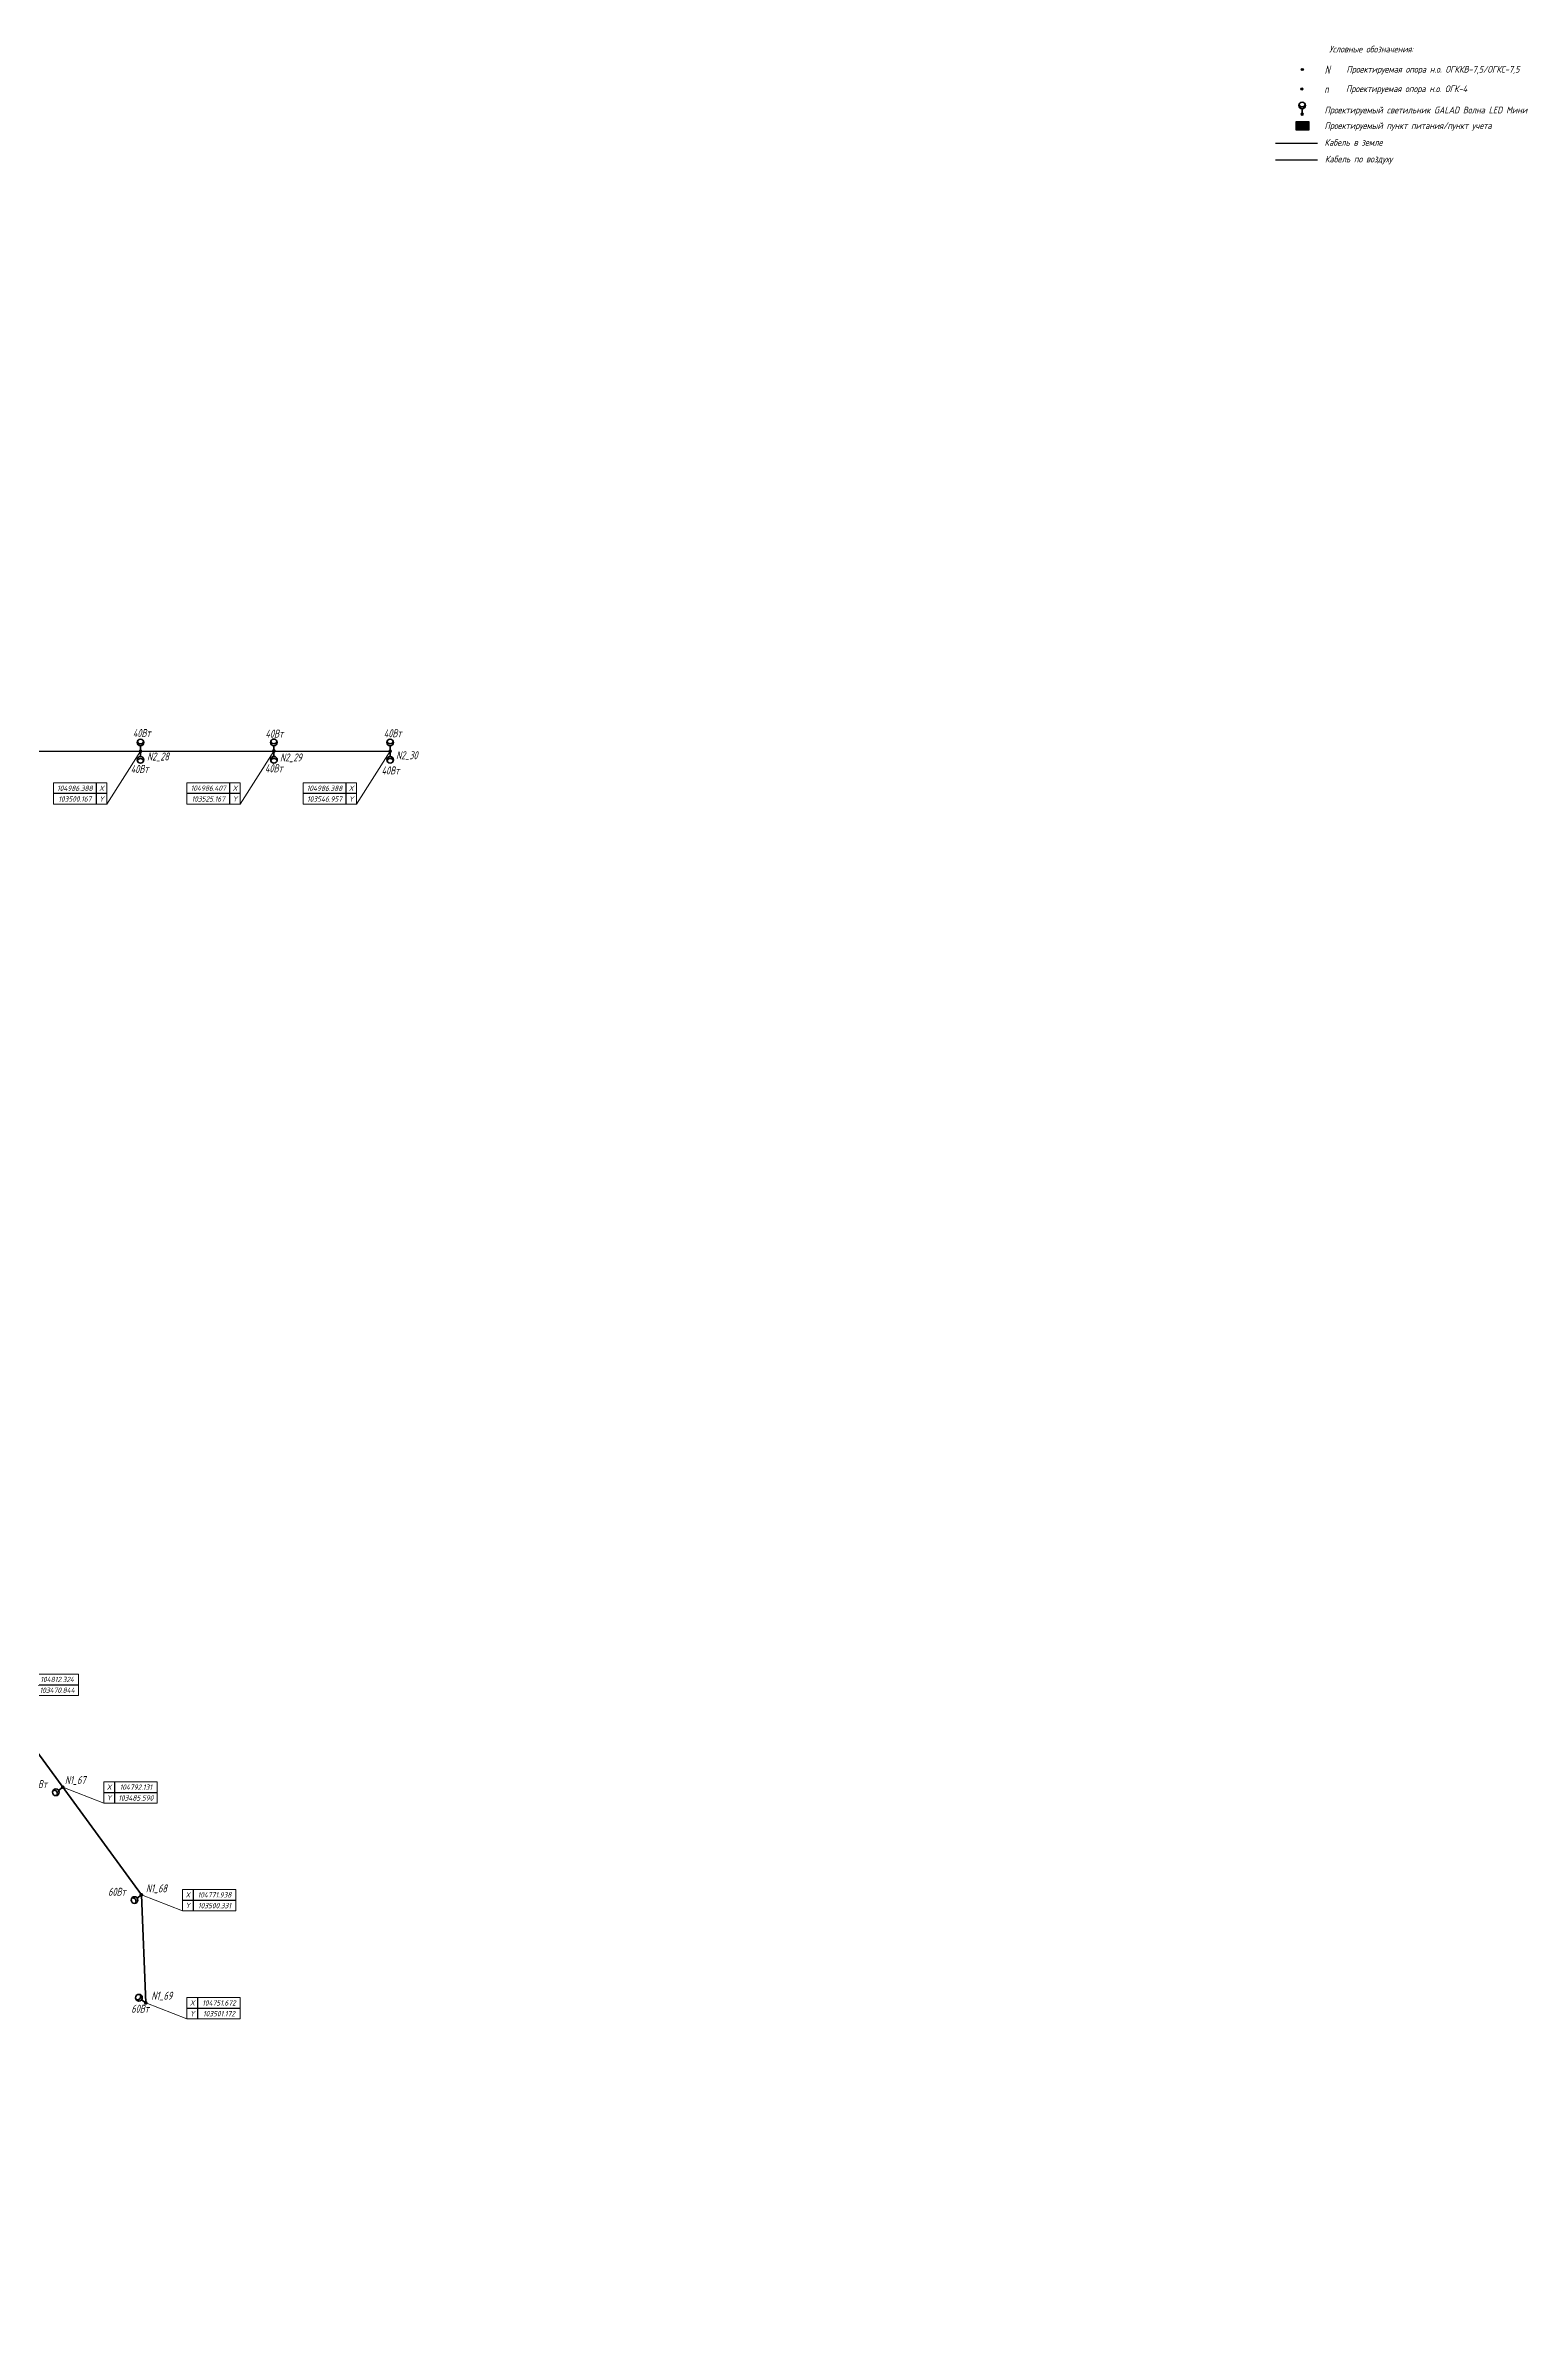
# Model space of a CAD drawing. Header units: millimetres. Extents: x -5263 to 103757798, y 0 to 105184226.
# Drawn here: x 103482416 to 103757798, y 104689544 to 105118665 of the extents above; entities that cross this region are included whole.
import ezdxf
from ezdxf import colors
from ezdxf.entities.mleader import LeaderData, LeaderLine
from ezdxf.enums import TextEntityAlignment as Align
from ezdxf.math import Vec2, Vec3

# ---------------------------------------------------------------- set-up
doc = ezdxf.new("R2010")
doc.units = ezdxf.units.MM
doc.set_wipeout_variables(frame=1)
for name, color, linetype, lineweight in [('ЭО_Пл_Опора', 10, 'Continuous', 35), ('ЭО_Пл_Опора_Светильники', 10, 'Continuous', 35), ('ЭО_Пл_Распред_Сеть', 10, 'Continuous', 35), ('ЭО_Пл_Светильники', 10, 'Continuous', 25), ('ЭО_Пл_Светильники_Текст', 10, 'Continuous', 20), ('ЭО_Пл_Сеть_Освещения', 10, 'Continuous', 30), ('ЭО_Пл_Сеть_Освещения_В земле', 3, 'ID_N', 30), ('ЭО_Пл_Сеть_Освещения_Текст', 10, 'Continuous', 20), ('ЭО_Пл_Щиты', 7, 'Continuous', 25), ('ЭС_Координата', 7, 'Continuous', 25)]:
    doc.layers.add(name, color=color, linetype=linetype, lineweight=lineweight)
doc.layers.get('0').off()
doc.styles.add('ПБГС', font='simplex.shx', dxfattribs={"width": 0.8, "oblique": 15})
doc.linetypes.add('ID_N', pattern='A,0,3,-3,["N",ПБГС,S=1.2,R=0,X=-1,Y=-0.5],-3,6', length=15)

# ---------------------------------------------------------------- blocks, each defined once
blk = doc.blocks.new('*U127')
at = {"layer": 'ЭО_Пл_Опора_Светильники'}
h = blk.add_hatch(color=256, dxfattribs=at)
h.dxf.hatch_style = 1
h.paths.add_polyline_path([(199, 0, 1), (-199, 0, 1)])
blk.add_line((0, 1000), (0, 0), dxfattribs=at)
for centre, radius in [((0, 1625), 625), ((0, 0), 199)]:
    blk.add_circle(centre, radius, dxfattribs=at)
blk.add_arc((0, 2000), 625, 197.4576, 342.5424, dxfattribs=at)
at = {"style": 'ПБГС', "oblique": 15, "width": 0.7, "flags": 1}
for tag, p, height in [('TYPE', (-1704, -2539), 525000), ('MANUFACTURER', (0, -5006), 875), ('NAME', (0, -3506), 875), ('SPECIFICATION_SECTION', (0, -6506), 875), ('GROUP', (0, -9506), 875)]:
    blk.add_attdef(tag, p, '', height=height, dxfattribs=at)
at = {"layer": 'ЭО_Пл_Светильники_Текст', "style": 'ПБГС', "oblique": 15, "width": 0.7}
blk.add_attdef('POWER', (666, -134), '', height=1500, dxfattribs=at)
blk = doc.blocks.new('_None')
blk = doc.blocks.new('*U15')
h = blk.add_hatch(color=256)
h.dxf.hatch_style = 1
h.paths.add_polyline_path([(0, 0), (0, -3000), (5000, -3000), (5000, 0)])
blk.add_lwpolyline([(0, 0), (0, -3000), (5000, -3000), (5000, 0)], close=True)
blk = doc.blocks.new('промежуточная')
h = blk.add_hatch(color=255)
edge = h.paths.add_edge_path()
edge.add_arc((0, 0), 0.833, 0, 360)
at = {"lineweight": 30}
blk.add_circle((0, 0), 0.833, dxfattribs=at)
blk = doc.blocks.new('*U16')
at = {"layer": 'ЭО_Пл_Светильники'}
blk.add_line((0, 2), (0, 0), dxfattribs=at)
at = {"layer": 'ЭО_Пл_Светильники', "linetype": 'ByBlock', "xscale": 250, "yscale": 250, "zscale": 250, "rotation": 70.63955256592698}
blk.add_blockref('промежуточная', (0, 0), dxfattribs=at)
at = {"style": 'ПБГС', "oblique": 15, "width": 0.7, "flags": 1}
blk.add_attdef('NAME', (0, -6), '', height=3.5, dxfattribs=at)
at = {"layer": 'ЭО_Пл_Светильники_Текст', "style": 'ПБГС', "oblique": 15, "width": 0.7, "flags": 1}
for tag, p in [('TYPE', (0, 0)), ('MANUFACTURER', (0, -12)), ('SPECIFICATION_SECTION', (0, -18)), ('POWER', (0, -24)), ('GROUP', (0, -30))]:
    blk.add_attdef(tag, p, '', height=3.5, dxfattribs=at)
at = {"layer": 'ЭО_Пл_Светильники_Текст', "style": 'ПБГС', "oblique": 15, "width": 0.7}
blk.add_attdef('N_PYLON', (4190, -796), '', height=1500, dxfattribs=at)
blk = doc.blocks.new('*U171')
at = {"layer": 'ЭО_Пл_Светильники'}
blk.add_line((0, 2), (0, 0), dxfattribs=at)
at = {"layer": 'ЭО_Пл_Светильники', "linetype": 'ByBlock', "xscale": 250, "yscale": 250, "zscale": 250}
blk.add_blockref('промежуточная', (0, 0), dxfattribs=at)
at = {"style": 'ПБГС', "oblique": 15, "width": 0.7, "flags": 1}
blk.add_attdef('NAME', (0, -6), '', height=3.5, dxfattribs=at)
at = {"layer": 'ЭО_Пл_Светильники_Текст', "style": 'ПБГС', "oblique": 15, "width": 0.7, "flags": 1}
for tag, p in [('TYPE', (0, 0)), ('MANUFACTURER', (0, -12)), ('SPECIFICATION_SECTION', (0, -18)), ('POWER', (0, -24)), ('GROUP', (0, -30))]:
    blk.add_attdef(tag, p, '', height=3.5, dxfattribs=at)
at = {"layer": 'ЭО_Пл_Светильники_Текст', "style": 'ПБГС', "oblique": 15, "width": 0.7}
blk.add_attdef('N_PYLON', (846, 458), '', height=1500, dxfattribs=at)
blk = doc.blocks.new('*U103')
at = {"layer": 'ЭО_Пл_Светильники'}
blk.add_line((0, 2), (0, 0), dxfattribs=at)
at = {"layer": 'ЭО_Пл_Светильники', "linetype": 'ByBlock', "xscale": 250, "yscale": 250, "zscale": 250}
blk.add_blockref('промежуточная', (0, 0), dxfattribs=at)
at = {"style": 'ПБГС', "oblique": 15, "width": 0.7, "flags": 1}
blk.add_attdef('NAME', (0, -6), '', height=3.5, dxfattribs=at)
at = {"layer": 'ЭО_Пл_Светильники_Текст', "style": 'ПБГС', "oblique": 15, "width": 0.7, "flags": 1}
for tag, p in [('TYPE', (0, 0)), ('MANUFACTURER', (0, -12)), ('SPECIFICATION_SECTION', (0, -18)), ('POWER', (0, -24)), ('GROUP', (0, -30))]:
    blk.add_attdef(tag, p, '', height=3.5, dxfattribs=at)
at = {"layer": 'ЭО_Пл_Светильники_Текст', "style": 'ПБГС', "oblique": 15, "width": 0.7}
blk.add_attdef('N_PYLON', (401, 581), '', height=1500, dxfattribs=at)
blk = doc.blocks.new('*U104')
at = {"layer": 'ЭО_Пл_Светильники'}
blk.add_line((0, 2), (0, 0), dxfattribs=at)
at = {"layer": 'ЭО_Пл_Светильники', "linetype": 'ByBlock', "xscale": 250, "yscale": 250, "zscale": 250}
blk.add_blockref('промежуточная', (0, 0), dxfattribs=at)
at = {"style": 'ПБГС', "oblique": 15, "width": 0.7, "flags": 1}
blk.add_attdef('NAME', (0, -6), '', height=3.5, dxfattribs=at)
at = {"layer": 'ЭО_Пл_Светильники_Текст', "style": 'ПБГС', "oblique": 15, "width": 0.7, "flags": 1}
for tag, p in [('TYPE', (0, 0)), ('MANUFACTURER', (0, -12)), ('SPECIFICATION_SECTION', (0, -18)), ('POWER', (0, -24)), ('GROUP', (0, -30))]:
    blk.add_attdef(tag, p, '', height=3.5, dxfattribs=at)
at = {"layer": 'ЭО_Пл_Светильники_Текст', "style": 'ПБГС', "oblique": 15, "width": 0.7}
blk.add_attdef('N_PYLON', (1018, 602), '', height=1500, dxfattribs=at)
blk = doc.blocks.new('*U161')
at = {"layer": 'ЭО_Пл_Опора_Светильники'}
h = blk.add_hatch(color=256, dxfattribs=at)
h.dxf.hatch_style = 1
h.paths.add_polyline_path([(-199, 1, 1), (199, -1, 1)])
blk.add_line((-6, -1000), (0, 0), dxfattribs=at)
for centre, radius in [((0, 0), 199), ((-9, -1625), 625)]:
    blk.add_circle(centre, radius, dxfattribs=at)
blk.add_arc((-12, -2000), 625, 17.12557, 162.21036, dxfattribs=at)
at = {"style": 'ПБГС', "oblique": 15, "width": 0.7, "flags": 1}
for tag, p, height in [('TYPE', (-1704, -2539), 525000), ('MANUFACTURER', (0, -5006), 875), ('NAME', (0, -3506), 875), ('SPECIFICATION_SECTION', (0, -6506), 875), ('GROUP', (0, -9506), 875)]:
    blk.add_attdef(tag, p, '', height=height, dxfattribs=at)
at = {"layer": 'ЭО_Пл_Светильники_Текст', "style": 'ПБГС', "oblique": 15, "width": 0.7}
blk.add_attdef('POWER', (-1837, -4081), '', height=1500, dxfattribs=at)
blk = doc.blocks.new('*U156')
at = {"layer": 'ЭО_Пл_Светильники'}
blk.add_line((0, 2), (0, 0), dxfattribs=at)
at = {"layer": 'ЭО_Пл_Светильники', "linetype": 'ByBlock', "xscale": 250, "yscale": 250, "zscale": 250}
blk.add_blockref('промежуточная', (0, 0), dxfattribs=at)
at = {"style": 'ПБГС', "oblique": 15, "width": 0.7, "flags": 1}
blk.add_attdef('NAME', (0, -6), '', height=3.5, dxfattribs=at)
at = {"layer": 'ЭО_Пл_Светильники_Текст', "style": 'ПБГС', "oblique": 15, "width": 0.7, "flags": 1}
for tag, p in [('TYPE', (0, 0)), ('MANUFACTURER', (0, -12)), ('SPECIFICATION_SECTION', (0, -18)), ('POWER', (0, -24)), ('GROUP', (0, -30))]:
    blk.add_attdef(tag, p, '', height=3.5, dxfattribs=at)
at = {"layer": 'ЭО_Пл_Светильники_Текст', "style": 'ПБГС', "oblique": 15, "width": 0.7}
blk.add_attdef('N_PYLON', (1226, -1735), '', height=1500, dxfattribs=at)
blk = doc.blocks.new('*U160')
at = {"layer": 'ЭО_Пл_Опора_Светильники'}
h = blk.add_hatch(color=256, dxfattribs=at)
h.dxf.hatch_style = 1
h.paths.add_polyline_path([(199, -1, 1), (-199, 1, 1)])
blk.add_line((5, 1000), (0, 0), dxfattribs=at)
for centre, radius in [((9, 1625), 625), ((0, 0), 199)]:
    blk.add_circle(centre, radius, dxfattribs=at)
blk.add_arc((11, 2000), 625, 197.14887, 342.23367, dxfattribs=at)
at = {"style": 'ПБГС', "oblique": 15, "width": 0.7, "flags": 1}
for tag, p, height in [('TYPE', (-1704, -2539), 525000), ('MANUFACTURER', (0, -5006), 875), ('NAME', (0, -3506), 875), ('SPECIFICATION_SECTION', (0, -6506), 875), ('GROUP', (0, -9506), 875)]:
    blk.add_attdef(tag, p, '', height=height, dxfattribs=at)
at = {"layer": 'ЭО_Пл_Светильники_Текст', "style": 'ПБГС', "oblique": 15, "width": 0.7}
blk.add_attdef('POWER', (-1442, 2661), '', height=1500, dxfattribs=at)
blk = doc.blocks.new('*U153')
at = {"layer": 'ЭО_Пл_Опора_Светильники'}
h = blk.add_hatch(color=256, dxfattribs=at)
h.dxf.hatch_style = 1
h.paths.add_polyline_path([(-199, -1, 1), (199, 1, 1)])
blk.add_line((7, -1000), (0, 0), dxfattribs=at)
for centre, radius in [((0, 0), 199), ((11, -1625), 625)]:
    blk.add_circle(centre, radius, dxfattribs=at)
blk.add_arc((14, -2000), 625, 17.85905, 162.94384, dxfattribs=at)
at = {"style": 'ПБГС', "oblique": 15, "width": 0.7, "flags": 1}
for tag, p, height in [('TYPE', (-1704, -2539), 525000), ('MANUFACTURER', (0, -5006), 875), ('NAME', (0, -3506), 875), ('SPECIFICATION_SECTION', (0, -6506), 875), ('GROUP', (0, -9506), 875)]:
    blk.add_attdef(tag, p, '', height=height, dxfattribs=at)
at = {"layer": 'ЭО_Пл_Светильники_Текст', "style": 'ПБГС', "oblique": 15, "width": 0.7}
blk.add_attdef('POWER', (-1683, -3982), '', height=1500, dxfattribs=at)
blk = doc.blocks.new('*U155')
at = {"layer": 'ЭО_Пл_Светильники'}
blk.add_line((0, 2), (0, 0), dxfattribs=at)
at = {"layer": 'ЭО_Пл_Светильники', "linetype": 'ByBlock', "xscale": 250, "yscale": 250, "zscale": 250}
blk.add_blockref('промежуточная', (0, 0), dxfattribs=at)
at = {"style": 'ПБГС', "oblique": 15, "width": 0.7, "flags": 1}
blk.add_attdef('NAME', (0, -6), '', height=3.5, dxfattribs=at)
at = {"layer": 'ЭО_Пл_Светильники_Текст', "style": 'ПБГС', "oblique": 15, "width": 0.7, "flags": 1}
for tag, p in [('TYPE', (0, 0)), ('MANUFACTURER', (0, -12)), ('SPECIFICATION_SECTION', (0, -18)), ('POWER', (0, -24)), ('GROUP', (0, -30))]:
    blk.add_attdef(tag, p, '', height=3.5, dxfattribs=at)
at = {"layer": 'ЭО_Пл_Светильники_Текст', "style": 'ПБГС', "oblique": 15, "width": 0.7}
blk.add_attdef('N_PYLON', (1144, -1950), '', height=1500, dxfattribs=at)
blk = doc.blocks.new('*U154')
at = {"layer": 'ЭО_Пл_Опора_Светильники'}
h = blk.add_hatch(color=256, dxfattribs=at)
h.dxf.hatch_style = 1
h.paths.add_polyline_path([(199, 0, 1), (-199, 0, 1)])
blk.add_line((-1, 1000), (0, 0), dxfattribs=at)
for centre, radius in [((-1, 1625), 625), ((0, 0), 199)]:
    blk.add_circle(centre, radius, dxfattribs=at)
blk.add_arc((-1, 2000), 625, 197.4911, 342.5759, dxfattribs=at)
at = {"style": 'ПБГС', "oblique": 15, "width": 0.7, "flags": 1}
for tag, p, height in [('TYPE', (-1704, -2539), 525000), ('MANUFACTURER', (0, -5006), 875), ('NAME', (0, -3506), 875), ('SPECIFICATION_SECTION', (0, -6506), 875), ('GROUP', (0, -9506), 875)]:
    blk.add_attdef(tag, p, '', height=height, dxfattribs=at)
at = {"layer": 'ЭО_Пл_Светильники_Текст', "style": 'ПБГС', "oblique": 15, "width": 0.7}
blk.add_attdef('POWER', (-1589, 2511), '', height=1500, dxfattribs=at)
blk = doc.blocks.new('*U151')
at = {"layer": 'ЭО_Пл_Опора_Светильники'}
h = blk.add_hatch(color=256, dxfattribs=at)
h.dxf.hatch_style = 1
h.paths.add_polyline_path([(-199, -1, 1), (199, 1, 1)])
blk.add_line((5, -1000), (0, 0), dxfattribs=at)
for centre, radius in [((0, 0), 199), ((8, -1625), 625)]:
    blk.add_circle(centre, radius, dxfattribs=at)
blk.add_arc((10, -2000), 625, 17.74807, 162.83286, dxfattribs=at)
at = {"style": 'ПБГС', "oblique": 15, "width": 0.7, "flags": 1}
for tag, p, height in [('TYPE', (-1704, -2539), 525000), ('MANUFACTURER', (0, -5006), 875), ('NAME', (0, -3506), 875), ('SPECIFICATION_SECTION', (0, -6506), 875), ('GROUP', (0, -9506), 875)]:
    blk.add_attdef(tag, p, '', height=height, dxfattribs=at)
at = {"layer": 'ЭО_Пл_Светильники_Текст', "style": 'ПБГС', "oblique": 15, "width": 0.7}
blk.add_attdef('POWER', (-1616, -4372), '', height=1500, dxfattribs=at)
blk = doc.blocks.new('*U152')
at = {"layer": 'ЭО_Пл_Светильники'}
blk.add_line((0, 2), (0, 0), dxfattribs=at)
at = {"layer": 'ЭО_Пл_Светильники', "linetype": 'ByBlock', "xscale": 250, "yscale": 250, "zscale": 250}
blk.add_blockref('промежуточная', (0, 0), dxfattribs=at)
at = {"style": 'ПБГС', "oblique": 15, "width": 0.7, "flags": 1}
blk.add_attdef('NAME', (0, -6), '', height=3.5, dxfattribs=at)
at = {"layer": 'ЭО_Пл_Светильники_Текст', "style": 'ПБГС', "oblique": 15, "width": 0.7, "flags": 1}
for tag, p in [('TYPE', (0, 0)), ('MANUFACTURER', (0, -12)), ('SPECIFICATION_SECTION', (0, -18)), ('POWER', (0, -24)), ('GROUP', (0, -30))]:
    blk.add_attdef(tag, p, '', height=3.5, dxfattribs=at)
at = {"layer": 'ЭО_Пл_Светильники_Текст', "style": 'ПБГС', "oblique": 15, "width": 0.7}
blk.add_attdef('N_PYLON', (1098, -1520), '', height=1500, dxfattribs=at)
blk = doc.blocks.new('*U150')
at = {"layer": 'ЭО_Пл_Опора_Светильники'}
h = blk.add_hatch(color=256, dxfattribs=at)
h.dxf.hatch_style = 1
h.paths.add_polyline_path([(199, 2, 1), (-199, -2, 1)])
blk.add_line((-8, 1000), (0, 0), dxfattribs=at)
for centre, radius in [((-13, 1625), 625), ((0, 0), 199)]:
    blk.add_circle(centre, radius, dxfattribs=at)
blk.add_arc((-16, 2000), 625, 197.90889, 342.99368, dxfattribs=at)
at = {"style": 'ПБГС', "oblique": 15, "width": 0.7, "flags": 1}
for tag, p, height in [('TYPE', (-1704, -2539), 525000), ('MANUFACTURER', (0, -5006), 875), ('NAME', (0, -3506), 875), ('SPECIFICATION_SECTION', (0, -6506), 875), ('GROUP', (0, -9506), 875)]:
    blk.add_attdef(tag, p, '', height=height, dxfattribs=at)
at = {"layer": 'ЭО_Пл_Светильники_Текст', "style": 'ПБГС', "oblique": 15, "width": 0.7}
blk.add_attdef('POWER', (-1198, 2607), '', height=1500, dxfattribs=at)
blk = doc.blocks.new('*U169')
at = {"layer": 'ЭО_Пл_Опора_Светильники'}
h = blk.add_hatch(color=256, dxfattribs=at)
h.dxf.hatch_style = 1
h.paths.add_polyline_path([(-118, 160, 1), (118, -160, 1)])
blk.add_line((-803, -595), (0, 0), dxfattribs=at)
for centre, radius in [((0, 0), 199), ((-1306, -967), 625)]:
    blk.add_circle(centre, radius, dxfattribs=at)
blk.add_arc((-1607, -1191), 625, 323.99369, 109.07848, dxfattribs=at)
at = {"style": 'ПБГС', "oblique": 15, "width": 0.7, "flags": 1}
for tag, p, height in [('TYPE', (-1704, -2539), 525000), ('MANUFACTURER', (0, -5006), 875), ('NAME', (0, -3506), 875), ('SPECIFICATION_SECTION', (0, -6506), 875), ('GROUP', (0, -9506), 875)]:
    blk.add_attdef(tag, p, '', height=height, dxfattribs=at)
at = {"layer": 'ЭО_Пл_Светильники_Текст', "style": 'ПБГС', "oblique": 15, "width": 0.7}
blk.add_attdef('POWER', (-6243, -177), '', height=1500, dxfattribs=at)
blk = doc.blocks.new('*U170')
at = {"layer": 'ЭО_Пл_Опора_Светильники'}
h = blk.add_hatch(color=256, dxfattribs=at)
h.dxf.hatch_style = 1
h.paths.add_polyline_path([(121, 158, 1), (-121, -158, 1)])
blk.add_line((-796, 606), (0, 0), dxfattribs=at)
for centre, radius in [((-1293, 985), 625), ((0, 0), 199)]:
    blk.add_circle(centre, radius, dxfattribs=at)
blk.add_arc((-1591, 1212), 625, 250.16173, 35.24652, dxfattribs=at)
at = {"style": 'ПБГС', "oblique": 15, "width": 0.7, "flags": 1}
for tag, p, height in [('TYPE', (-1704, -2539), 525000), ('MANUFACTURER', (0, -5006), 875), ('NAME', (0, -3506), 875), ('SPECIFICATION_SECTION', (0, -6506), 875), ('GROUP', (0, -9506), 875)]:
    blk.add_attdef(tag, p, '', height=height, dxfattribs=at)
at = {"layer": 'ЭО_Пл_Светильники_Текст', "style": 'ПБГС', "oblique": 15, "width": 0.7}
blk.add_attdef('POWER', (-2733, -1838), '', height=1500, dxfattribs=at)
blk = doc.blocks.new('*U481')
blk.add_wipeout([(-12.62, -19.91), (-12.62, -11.91), (-32.62, -11.91), (-32.62, -19.91)])
at = {"lineweight": 0}
blk.add_line((-12.62, -19.91), (0, 0), dxfattribs=at)
at = {"color": 0, "lineweight": 0, "transparency": 16777216}
for points in [[(-32.62, -11.91), (-32.62, -19.91), (-32.62, -19.91), (-32.62, -19.91)], [(-12.62, -11.91), (-32.62, -11.91)], [(-12.62, -11.91), (-12.62, -19.91), (-12.62, -19.91), (-12.62, -19.91)], [(-12.62, -19.91), (-32.62, -19.91)]]:
    blk.add_lwpolyline(points, dxfattribs=at)
at = {"transparency": 16777216}
for points in [[(-12.62, -15.91), (-32.62, -15.91)], [(-16.62, -11.91), (-16.62, -19.91)]]:
    blk.add_lwpolyline(points, dxfattribs=at)
at = {"color": 7, "transparency": 16777216, "char_height": 2, "width": 4, "attachment_point": 5, "style": 'ПБГС'}
for s, insert in [('X', (-14.62, -13.91)), ('Y', (-14.62, -17.91))]:
    blk.add_mtext(s, dxfattribs=dict(at, insert=insert))
at = {"color": 250, "transparency": 16777216, "style": 'ПБГС', "oblique": 15, "width": 0.8, "flags": 8}
for tag, p in [('КООРДИНАТАY', (-24.62, -13.91)), ('КООРДИНАТАX', (-24.62, -17.94))]:
    blk.add_attdef(tag, text='', height=2, dxfattribs=at).set_placement(p, align=Align.MIDDLE_CENTER)
blk = doc.blocks.new('*U494')
blk.add_wipeout([(15.39, -6), (15.39, 2), (35.39, 2), (35.39, -6)])
at = {"lineweight": 0}
blk.add_line((15.39, -6), (0, 0), dxfattribs=at)
at = {"color": 0, "lineweight": 0, "transparency": 16777216}
for points in [[(15.39, 2), (15.39, -6), (15.39, -6), (15.39, -6)], [(15.39, 2), (35.39, 2)], [(35.39, 2), (35.39, -6), (35.39, -6), (35.39, -6)], [(15.39, -6), (35.39, -6)]]:
    blk.add_lwpolyline(points, dxfattribs=at)
at = {"transparency": 16777216}
for points in [[(19.39, 2), (19.39, -6)], [(15.39, -2), (35.39, -2)]]:
    blk.add_lwpolyline(points, dxfattribs=at)
at = {"color": 7, "transparency": 16777216, "char_height": 2, "width": 4, "attachment_point": 5, "style": 'ПБГС'}
for s, insert in [('X', (17.39, 0)), ('Y', (17.39, -4))]:
    blk.add_mtext(s, dxfattribs=dict(at, insert=insert))
at = {"color": 250, "transparency": 16777216, "style": 'ПБГС', "oblique": 15, "width": 0.8, "flags": 8}
for tag, p in [('КООРДИНАТАY', (27.39, 0)), ('КООРДИНАТАX', (27.39, -4.04))]:
    blk.add_attdef(tag, text='', height=2, dxfattribs=at).set_placement(p, align=Align.MIDDLE_CENTER)

msp = doc.modelspace()

# ---------------------------------------------------------------- linework, layer by layer
at = {"layer": 'ЭО_Пл_Распред_Сеть'}
for points in [[(103414500, 104986254), (103546957, 104986395)], [(103500331, 104771938), (103363640, 104959140)], [(103501172, 104751667), (103500331, 104771935)]]:
    msp.add_lwpolyline(points, dxfattribs=at)
at = {"layer": 'ЭО_Пл_Сеть_Освещения'}
msp.add_lwpolyline([(103712860, 105097283), (103720722, 105097283)], dxfattribs=at)
at = {"layer": 'ЭО_Пл_Сеть_Освещения_В земле'}
msp.add_lwpolyline([(103712860, 105100406), (103720722, 105100406)], dxfattribs=at)

# ---------------------------------------------------------------- block references
at = {"layer": 'ЭО_Пл_Опора', "rotation": 0.1668585940057252}
for p, values in [((103717904, 105114215), {'N_PYLON': 'N'}), ((103717819, 105110560), {'N_PYLON': 'n'})]:
    msp.add_blockref('*U16', p, dxfattribs=at).add_auto_attribs(values)
at = {"layer": 'ЭО_Пл_Опора'}
for name, p, values in [('*U156', (103500167, 104986377), {'N_PYLON': 'N2_28'}), ('*U155', (103525167, 104986413), {'N_PYLON': 'N2_29'}), ('*U152', (103546957, 104986395, 0), {'N_PYLON': 'N2_30'}), ('*U103', (103485590, 104792126), {'N_PYLON': 'N1_67'}), ('*U171', (103500331, 104771935), {'N_PYLON': 'N1_68'}), ('*U104', (103501172, 104751667), {'N_PYLON': 'N1_69'})]:
    msp.add_blockref(name, p, dxfattribs=at).add_auto_attribs(values)
at = {"layer": 'ЭО_Пл_Опора_Светильники'}
msp.add_blockref('*U127', (103717861, 105105831, 0), dxfattribs=at)
at = {"layer": 'ЭО_Пл_Светильники'}
for name, p, values in [('*U160', (103500167, 104986377), {'POWER': '40Вт'}), ('*U154', (103525167, 104986413), {'POWER': '40Вт'}), ('*U150', (103546957, 104986395, 0), {'POWER': '40Вт'}), ('*U161', (103500167, 104986377), {'POWER': '40Вт'}), ('*U153', (103525167, 104986413), {'POWER': '40Вт'}), ('*U151', (103546957, 104986395, 0), {'POWER': '40Вт'}), ('*U169', (103485590, 104792126), {'POWER': '60Вт'}), ('*U169', (103500331, 104771935), {'POWER': '60Вт'}), ('*U170', (103501172, 104751667), {'POWER': '60Вт'})]:
    msp.add_blockref(name, p, dxfattribs=at).add_auto_attribs(values)
at = {"layer": 'ЭО_Пл_Щиты', "xscale": 0.5, "yscale": 0.5, "zscale": 0.5}
msp.add_blockref('*U15', (103716676, 105104386), dxfattribs=at)

# ---------------------------------------------------------------- leaders
at = {"layer": 'ЭО_Пл_Сеть_Освещения_Текст'}
ml = msp.add_multileader_mtext('Standard', dxfattribs=at)
ml.set_content('Условные обозначения:', color=256, style='ПБГС')
ml.set_leader_properties(color=256, linetype='ByLayer', lineweight=-1)
ml.set_arrow_properties(name='NONE')
ml.build(insert=Vec2(0, 0))
ml.multileader.update_dxf_attribs({"text_left_attachment_type": 6, "text_right_attachment_type": 6, "dogleg_length": 0.5, "arrow_head_size": 2000, "scale": 500})
ctx = ml.context
ctx.base_point, ctx.scale, ctx.char_height, ctx.arrow_head_size, ctx.landing_gap_size, ctx.plane_origin = Vec3(103721923, 105117157), 500, 1250, 2000, 1000, Vec3(103717280, 105121639)
ctx.left_attachment, ctx.right_attachment = 6, 6
notes = []
notes.append((ctx, [(0, (0, 0, 0), (0, 0), (1, 0), 1, [])]))
ctx.mtext.insert, ctx.mtext.rotation, ctx.mtext.flow_direction = Vec3(103722923, 105118657), 6.2831853, 5
ml = msp.add_multileader_mtext('Standard', dxfattribs=at)
ml.set_content('Проектируемая опора н.о. ОГККВ-7,5/ОГКС-7,5', color=256, style='ПБГС')
ml.set_leader_properties(color=256, linetype='ByLayer', lineweight=-1)
ml.set_arrow_properties(name='NONE')
ml.build(insert=Vec2(0, 0))
ml.multileader.update_dxf_attribs({"text_left_attachment_type": 6, "text_right_attachment_type": 6, "dogleg_length": 0.5, "arrow_head_size": 2000, "scale": 500})
ctx = ml.context
ctx.base_point, ctx.scale, ctx.char_height, ctx.arrow_head_size, ctx.landing_gap_size, ctx.plane_origin = Vec3(103725173, 105113213), 500, 1250, 2000, 1000, Vec3(103726179, 105116515)
ctx.left_attachment, ctx.right_attachment = 6, 6
notes.append((ctx, [(0, (0, 0, 0), (0, 0), (1, 0), 1, [])]))
ctx.mtext.insert, ctx.mtext.flow_direction = Vec3(103726173, 105114879), 5
ml = msp.add_multileader_mtext('Standard', dxfattribs=at)
ml.set_content('Проектируемая опора н.о. ОГК-4', color=256, style='ПБГС')
ml.set_leader_properties(color=256, linetype='ByLayer', lineweight=-1)
ml.set_arrow_properties(name='NONE')
ml.build(insert=Vec2(0, 0))
ml.multileader.update_dxf_attribs({"text_left_attachment_type": 6, "text_right_attachment_type": 6, "dogleg_length": 0.5, "arrow_head_size": 2000, "scale": 500})
ctx = ml.context
ctx.base_point, ctx.scale, ctx.char_height, ctx.arrow_head_size, ctx.landing_gap_size, ctx.plane_origin = Vec3(103725088, 105109558), 500, 1250, 2000, 1000, Vec3(103726094, 105112860)
ctx.left_attachment, ctx.right_attachment = 6, 6
notes.append((ctx, [(0, (0, 0, 0), (0, 0), (1, 0), 1, [])]))
ctx.mtext.insert, ctx.mtext.flow_direction = Vec3(103726088, 105111224), 5
ml = msp.add_multileader_mtext('Standard', dxfattribs=at)
ml.set_content('Проектируемый cветильник GALAD Волна LED Мини   ', color=256, style='ПБГС')
ml.set_leader_properties(color=256, linetype='ByLayer', lineweight=-1)
ml.set_arrow_properties(name='NONE')
ml.build(insert=Vec2(0, 0))
ml.multileader.update_dxf_attribs({"text_left_attachment_type": 6, "text_right_attachment_type": 6, "dogleg_length": 0.5, "arrow_head_size": 2000, "scale": 500})
ctx = ml.context
ctx.base_point, ctx.scale, ctx.char_height, ctx.arrow_head_size, ctx.landing_gap_size, ctx.plane_origin = Vec3(103721068, 105105564), 500, 1250, 2000, 1000, Vec3(103717217, 105108867)
ctx.left_attachment, ctx.right_attachment = 6, 6
notes.append((ctx, [(0, (0, 0, 0), (0, 0), (1, 0), 1, [])]))
ctx.mtext.insert, ctx.mtext.rotation, ctx.mtext.flow_direction = Vec3(103722068, 105107231), 6.2831853, 5
ml = msp.add_multileader_mtext('Standard', dxfattribs=at)
ml.set_content('Проектируемый пункт питания/пункт учета', color=256, style='ПБГС')
ml.set_leader_properties(color=256, linetype='ByLayer', lineweight=-1)
ml.set_arrow_properties(name='NONE')
ml.build(insert=Vec2(0, 0))
ml.multileader.update_dxf_attribs({"text_left_attachment_type": 6, "text_right_attachment_type": 6, "dogleg_length": 0.5, "arrow_head_size": 2000, "scale": 500})
ctx = ml.context
ctx.base_point, ctx.scale, ctx.char_height, ctx.arrow_head_size, ctx.landing_gap_size, ctx.plane_origin = Vec3(103721068, 105102643), 500, 1250, 2000, 1000, Vec3(103717217, 105105945)
ctx.left_attachment, ctx.right_attachment = 6, 6
notes.append((ctx, [(0, (0, 0, 0), (0, 0), (1, 0), 1, [])]))
ctx.mtext.insert, ctx.mtext.rotation, ctx.mtext.flow_direction = Vec3(103722068, 105104309), 6.2831853, 5
ml = msp.add_multileader_mtext('Standard', dxfattribs=at)
ml.set_content('Кабель в земле', color=256, style='ПБГС')
ml.set_leader_properties(color=256, linetype='ByLayer', lineweight=-1)
ml.set_arrow_properties(name='NONE')
ml.build(insert=Vec2(0, 0))
ml.multileader.update_dxf_attribs({"text_left_attachment_type": 6, "text_right_attachment_type": 6, "dogleg_length": 0.5, "arrow_head_size": 2000, "scale": 500})
ctx = ml.context
ctx.base_point, ctx.scale, ctx.char_height, ctx.arrow_head_size, ctx.landing_gap_size, ctx.plane_origin = Vec3(103721068, 105099665), 500, 1250, 2000, 1000, Vec3(103717217, 105102801)
ctx.left_attachment, ctx.right_attachment = 6, 6
notes.append((ctx, [(0, (0, 0, 0), (0, 0), (1, 0), 1, [])]))
ctx.mtext.insert, ctx.mtext.rotation, ctx.mtext.flow_direction = Vec3(103722068, 105101165), 6.2831853, 5
ml = msp.add_multileader_mtext('Standard', dxfattribs=at)
ml.set_content('Кабель по воздуху', color=256, style='ПБГС')
ml.set_leader_properties(color=256, linetype='ByLayer', lineweight=-1)
ml.set_arrow_properties(name='NONE')
ml.build(insert=Vec2(0, 0))
ml.multileader.update_dxf_attribs({"text_left_attachment_type": 6, "text_right_attachment_type": 6, "dogleg_length": 0.5, "arrow_head_size": 2000, "scale": 500})
ctx = ml.context
ctx.base_point, ctx.scale, ctx.char_height, ctx.arrow_head_size, ctx.landing_gap_size, ctx.plane_origin = Vec3(103721142, 105096376), 500, 1250, 2000, 1000, Vec3(103717290, 105099679)
ctx.left_attachment, ctx.right_attachment = 6, 6
notes.append((ctx, [(0, (0, 0, 0), (0, 0), (1, 0), 1, [])]))
ctx.mtext.insert, ctx.mtext.rotation, ctx.mtext.flow_direction = Vec3(103722142, 105098043), 6.2831853, 5
for ctx, leaders in notes:
    for number, flags, end, landing, length, lines in leaders:
        leader = LeaderData()
        leader.index, (leader.has_last_leader_line, leader.has_dogleg_vector, leader.attachment_direction) = number, flags
        leader.last_leader_point, leader.dogleg_vector, leader.dogleg_length = Vec3(end), Vec3(landing), length
        for number, points, colour, breaks in lines:
            line = LeaderLine()
            line.index, line.vertices, line.color, line.breaks = number, Vec3.list(points), colors.encode_raw_color(colour), breaks
            leader.lines.append(line)
        ctx.leaders.append(leader)

# ---------------------------------------------------------------- next in the draw order: block references
at = {"layer": 'ЭС_Координата', "lineweight": 70, "xscale": 500, "yscale": 500, "zscale": 500}
for name, p, values in [('*U481', (103500167, 104986388, 0), {'КООРДИНАТАX': '103500.167', 'КООРДИНАТАY': '104986.388'}), ('*U481', (103525167, 104986407, 0), {'КООРДИНАТАX': '103525.167', 'КООРДИНАТАY': '104986.407'}), ('*U481', (103546957, 104986388), {'КООРДИНАТАX': '103546.957', 'КООРДИНАТАY': '104986.388'}), ('*U494', (103470844, 104812324), {'КООРДИНАТАX': '103470.844', 'КООРДИНАТАY': '104812.324'}), ('*U494', (103485590, 104792131), {'КООРДИНАТАX': '103485.590', 'КООРДИНАТАY': '104792.131'}), ('*U494', (103500331, 104771938), {'КООРДИНАТАX': '103500.331', 'КООРДИНАТАY': '104771.938'}), ('*U494', (103501172, 104751672), {'КООРДИНАТАX': '103501.172', 'КООРДИНАТАY': '104751.672'})]:
    msp.add_blockref(name, p, dxfattribs=at).add_auto_attribs(values)

doc.saveas('drawing.dxf')
